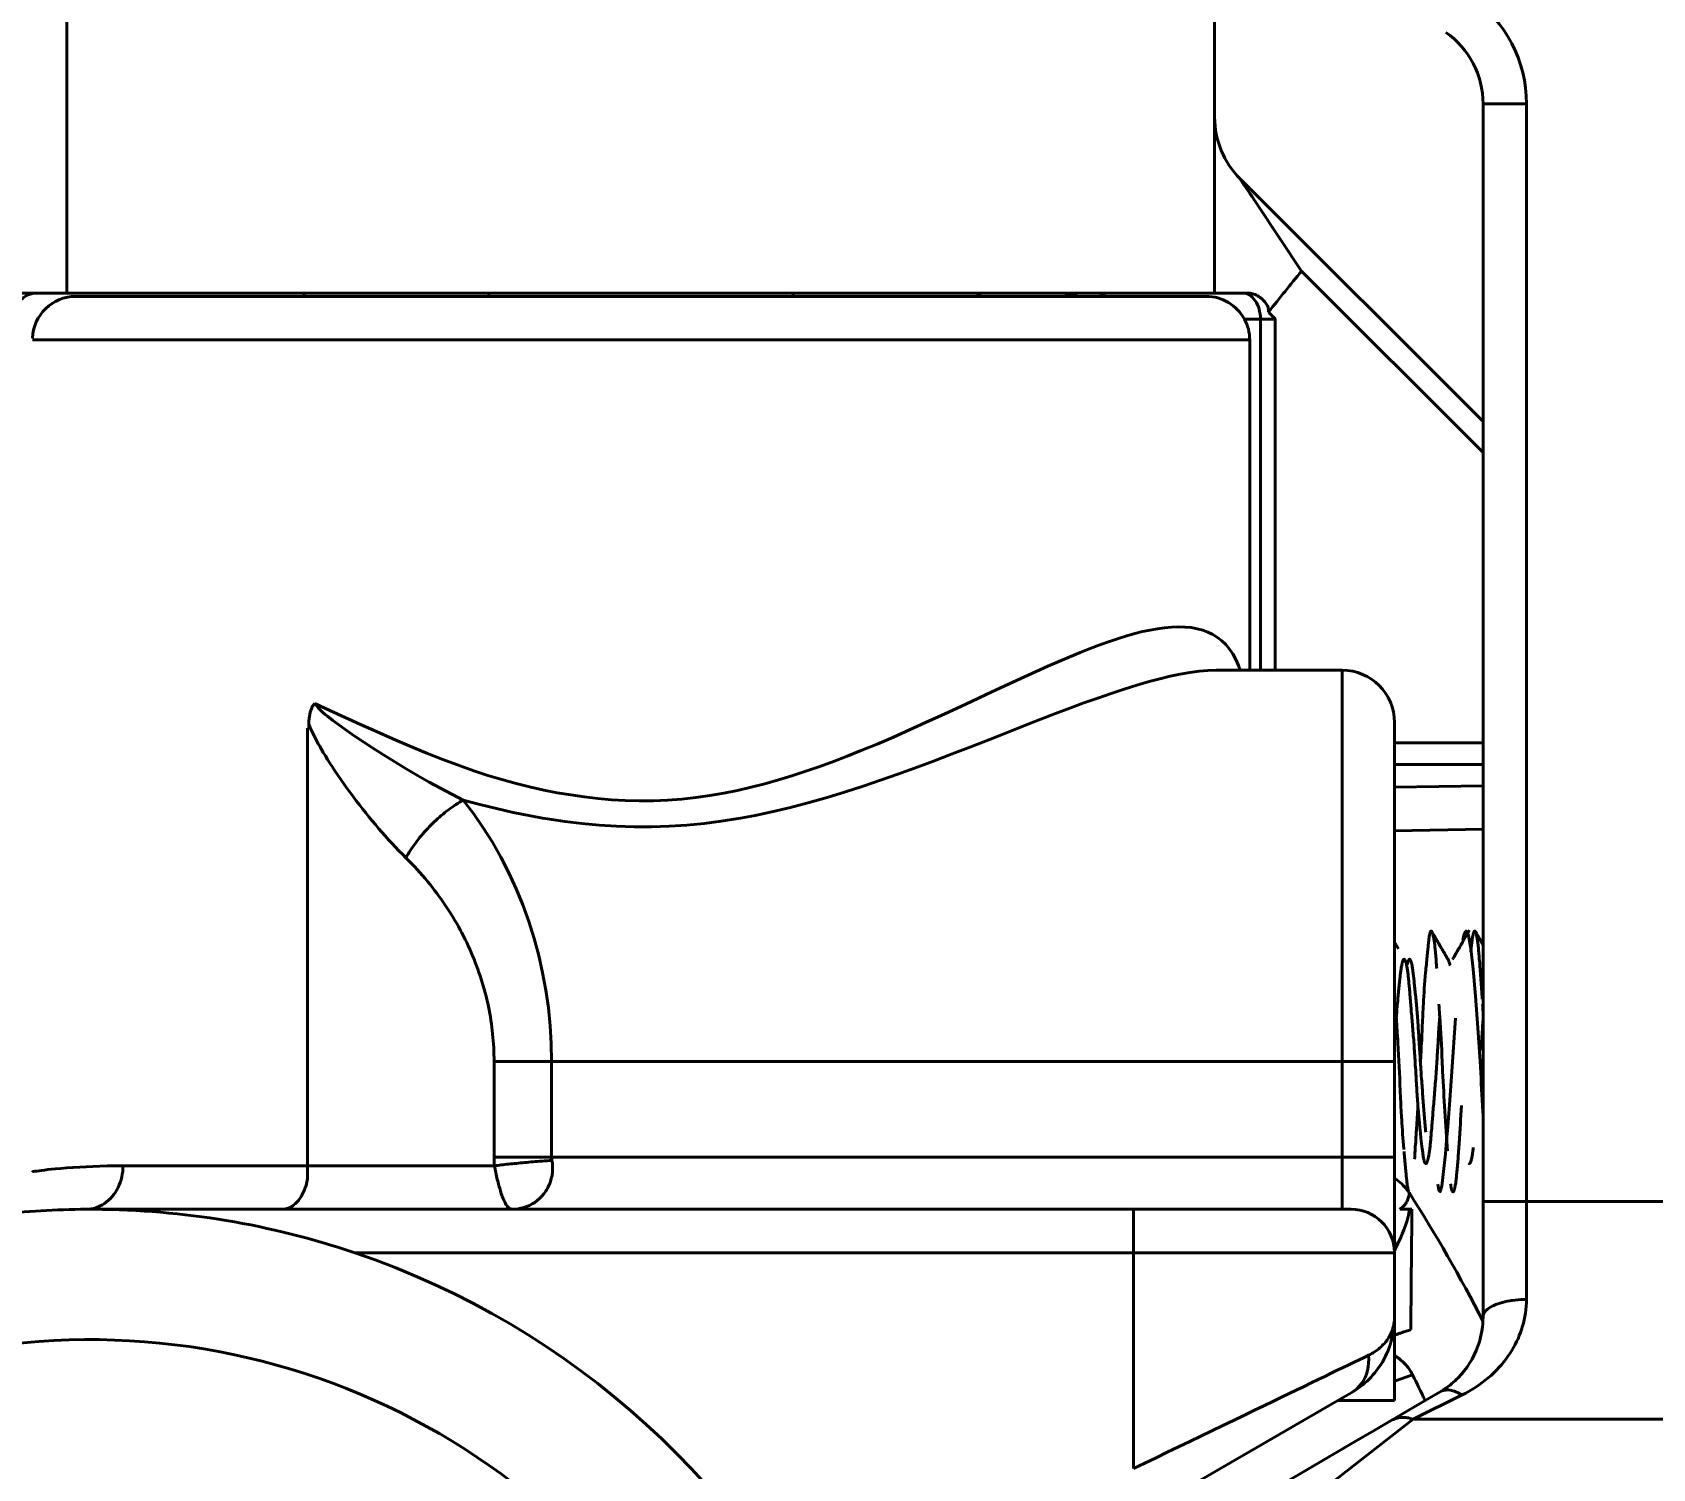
# Model space of a CAD drawing. Header units: millimetres. Extents: x 15 to 415, y 5 to 292.
# Drawn here: x 88.15 to 106.78, y 252.3 to 268.82 of the extents above; entities that cross this region are included whole.
import ezdxf

# ---------------------------------------------------------------- set-up
doc = ezdxf.new("R2010")
doc.units = ezdxf.units.MM
doc.layers.add('Annotations', color=7, linetype='Continuous')
doc.layers.add('Geometries', color=7, linetype='Continuous')
doc.styles.add('Shapr2', font='txt', dxfattribs={"height": 3.3495})
doc.dimstyles.new('ISO-25', dxfattribs={"dimtxt": 2.5, "dimasz": 2.5, "dimexe": 1.25, "dimexo": 0.625, "dimtad": 1, "dimtxsty": 'Standard', "dimcen": 2.5, "dimadec": 0, "dimazin": 0, "dimtfac": 1, "dimtmove": 0, "dimatfit": 3, "dimfxl": 1, "dimarcsym": 0})

# ---------------------------------------------------------------- blocks, each defined once
blk = doc.blocks.new('*D2')
at = {"layer": 'Annotations', "color": 0, "linetype": 'Continuous', "lineweight": 15}
for p, q in [((73.966, 280.019), (155.9, 280.019)), ((154.65, 180.523), (154.65, 277.519)), ((77.224, 178.023), (155.9, 178.023))]:
    blk.add_line(p, q, dxfattribs=at)
at = {"layer": 'Annotations', "color": 0}
for points in [[(155.066, 277.519), (154.233, 277.519), (154.65, 280.019)], [(154.233, 180.523), (155.066, 180.523), (154.65, 178.023)]]:
    blk.add_solid(points, dxfattribs=at)
at = {"layer": 'Defpoints', "color": 0}
for p in [(73.341, 280.019), (154.65, 280.019), (76.599, 178.023)]:
    blk.add_point(p, dxfattribs=at)
at = {"layer": 'Annotations', "color": 0, "lineweight": 15, "insert": (152.275, 225.582), "char_height": 3.3495, "attachment_point": 5, "rotation": 90, "style": 'Shapr2'}
blk.add_mtext('\\A1;102', dxfattribs=at)

msp = doc.modelspace()

# ---------------------------------------------------------------- linework, layer by layer
at = {"layer": 'Geometries', "linetype": 'Continuous', "lineweight": 40}
for p, q in [((88.544, 279.019), (88.544, 265.819)), ((101.744, 279.019), (101.744, 267.832)), ((104.831, 267.997), (104.831, 264.341)), ((104.831, 267.997), (105.331, 267.997)), ((105.331, 257.542), (105.331, 267.997)), ((101.744, 267.832), (101.744, 265.819)), ((104.831, 264.341), (102.037, 267.134)), ((102.744, 266.073), (102.244, 266.823)), ((102.744, 266.073), (104.831, 263.987)), ((87.705, 265.819), (88.194, 265.819)), ((91.272, 265.817), (88.166, 265.817)), ((88.166, 265.817), (91.272, 265.817)), ((88.194, 265.819), (88.544, 265.819)), ((91.272, 265.819), (88.544, 265.819)), ((91.272, 265.781), (88.647, 265.781)), ((93.397, 265.819), (91.272, 265.819)), ((91.272, 265.819), (91.272, 265.817)), ((91.272, 265.817), (91.272, 265.781)), ((93.397, 265.781), (91.272, 265.781)), ((93.397, 265.819), (93.397, 265.817)), ((96.897, 265.819), (93.397, 265.819)), ((93.397, 265.781), (93.397, 265.817)), ((96.897, 265.781), (93.397, 265.781)), ((96.897, 265.781), (96.897, 265.819)), ((99.022, 265.819), (96.897, 265.819)), ((99.022, 265.781), (96.897, 265.781)), ((99.022, 265.781), (99.022, 265.819)), ((99.044, 265.819), (99.022, 265.819)), ((99.044, 265.781), (99.022, 265.781)), ((100.037, 265.819), (99.044, 265.819)), ((99.044, 265.819), (99.044, 265.781)), ((100.037, 265.781), (99.044, 265.781)), ((100.037, 265.819), (100.037, 265.781)), ((100.044, 265.819), (100.037, 265.819)), ((100.084, 265.781), (100.037, 265.781)), ((100.044, 265.819), (100.049, 265.819)), ((100.044, 265.819), (100.046, 265.818)), ((100.045, 265.819), (100.044, 265.819)), ((100.046, 265.819), (100.045, 265.819)), ((100.047, 265.819), (100.046, 265.819)), ((100.046, 265.818), (100.048, 265.817)), ((100.122, 265.819), (100.047, 265.819)), ((100.048, 265.817), (100.084, 265.781)), ((100.048, 265.817), (100.052, 265.814)), ((100.086, 265.781), (100.084, 265.781)), ((100.091, 265.781), (100.086, 265.781)), ((100.166, 265.781), (100.091, 265.781)), ((100.407, 265.819), (100.122, 265.819)), ((100.485, 265.781), (100.166, 265.781)), ((101.744, 265.819), (100.407, 265.819)), ((101.647, 265.781), (100.485, 265.781)), ((101.744, 265.819), (101.745, 265.819)), ((101.745, 265.819), (101.744, 265.819)), ((101.745, 265.819), (102.067, 265.819)), ((102.067, 265.819), (102.122, 265.819)), ((102.086, 265.519), (102.271, 265.519)), ((102.271, 265.519), (102.271, 261.481)), ((102.271, 265.519), (102.441, 265.519)), ((102.441, 261.481), (102.441, 265.519)), ((88.147, 265.281), (102.147, 265.281)), ((102.147, 265.281), (102.147, 261.481)), ((104.831, 264.341), (104.831, 263.987)), ((104.831, 263.987), (104.831, 260.646)), ((102.037, 261.481), (101.773, 261.481)), ((102.147, 261.481), (102.037, 261.481)), ((102.271, 261.481), (102.147, 261.481)), ((102.441, 261.481), (102.271, 261.481)), ((103.212, 261.481), (102.441, 261.481)), ((103.212, 261.481), (103.212, 256.981)), ((103.812, 260.646), (103.812, 260.881)), ((91.326, 260.807), (91.312, 260.813)), ((91.312, 255.781), (91.312, 260.813)), ((91.326, 260.807), (91.326, 260.856)), ((103.812, 260.396), (103.812, 260.646)), ((104.831, 260.646), (103.812, 260.646)), ((104.831, 260.646), (104.831, 260.396)), ((103.812, 260.396), (104.831, 260.396)), ((103.812, 260.135), (103.812, 260.396)), ((104.831, 260.396), (104.831, 260.152)), ((104.831, 260.152), (103.812, 260.135)), ((103.812, 259.635), (103.812, 260.135)), ((104.831, 260.152), (104.831, 259.652)), ((103.812, 259.635), (104.831, 259.652)), ((103.812, 257.56), (103.812, 259.635)), ((104.831, 259.652), (104.831, 258.323)), ((104.675, 258.491), (104.649, 258.446)), ((104.747, 258.468), (104.745, 258.471)), ((103.813, 258.353), (103.857, 258.277)), ((104.649, 258.446), (104.599, 258.36)), ((104.773, 258.322), (104.774, 258.317)), ((104.774, 258.317), (104.775, 258.306)), ((104.831, 258.323), (104.831, 256.951)), ((103.959, 258.095), (103.96, 258.1)), ((103.976, 258.148), (103.977, 258.149)), ((104.187, 258.185), (104.189, 258.204)), ((104.189, 258.204), (104.191, 258.223)), ((104.191, 258.223), (104.192, 258.242)), ((104.797, 258.048), (104.799, 258.023)), ((104.046, 257.823), (104.047, 257.813)), ((103.812, 256.981), (103.812, 257.56)), ((103.824, 257.629), (103.825, 257.614)), ((103.829, 257.553), (103.825, 257.614)), ((105.331, 255.883), (105.331, 257.542)), ((93.456, 256.981), (93.456, 255.881)), ((93.456, 256.981), (93.764, 256.981)), ((93.764, 256.981), (94.118, 256.981)), ((103.212, 256.981), (94.118, 256.981)), ((94.118, 255.881), (94.118, 256.981)), ((103.212, 256.981), (103.212, 255.881)), ((103.212, 256.981), (103.636, 256.981)), ((103.636, 256.981), (103.812, 256.981)), ((103.812, 255.881), (103.812, 256.981)), ((104.831, 256.951), (104.831, 256.542)), ((104.573, 256.311), (104.583, 256.474)), ((104.831, 256.542), (104.831, 255.883)), ((104.573, 256.311), (104.572, 256.282)), ((104.062, 256.16), (104.063, 256.175)), ((93.456, 255.881), (93.764, 255.881)), ((93.764, 255.881), (94.118, 255.881)), ((103.212, 255.881), (94.118, 255.881)), ((103.212, 255.281), (103.212, 255.881)), ((103.212, 255.881), (103.812, 255.881)), ((103.812, 255.641), (103.812, 255.881)), ((103.92, 255.968), (103.919, 255.975)), ((103.924, 255.92), (103.922, 255.944)), ((104.543, 255.859), (104.544, 255.87)), ((104.831, 255.883), (104.831, 255.583)), ((105.331, 255.369), (105.331, 255.883)), ((91.312, 255.781), (89.189, 255.781)), ((93.46, 255.781), (91.312, 255.781)), ((91.312, 255.63), (91.312, 255.781)), ((103.812, 254.92), (103.812, 255.641)), ((103.978, 255.484), (103.98, 255.482)), ((104.831, 255.583), (104.831, 255.369)), ((104.831, 255.369), (105.331, 255.369)), ((104.831, 255.369), (104.831, 254.043)), ((108.831, 255.369), (105.331, 255.369)), ((105.331, 254.244), (105.331, 255.369)), ((91.022, 255.281), (88.859, 255.281)), ((93.664, 255.281), (91.022, 255.281)), ((93.662, 255.281), (93.664, 255.281)), ((93.664, 255.281), (93.665, 255.281)), ((100.812, 255.281), (93.664, 255.281)), ((93.667, 255.281), (93.665, 255.281)), ((93.665, 255.281), (93.665, 255.281)), ((93.672, 255.281), (93.667, 255.281)), ((93.667, 255.281), (93.667, 255.281)), ((100.812, 254.781), (100.812, 255.281)), ((103.212, 255.281), (100.812, 255.281)), ((103.312, 255.281), (103.212, 255.281)), ((103.872, 255.281), (103.873, 255.282)), ((103.986, 255.281), (103.872, 255.281)), ((103.986, 255.281), (104.012, 255.281)), ((103.812, 254.781), (103.812, 254.92)), ((91.854, 254.781), (100.812, 254.781)), ((100.812, 254.781), (100.812, 252.298)), ((100.812, 254.781), (103.812, 254.781)), ((103.812, 254.781), (103.812, 254.649)), ((103.812, 254.649), (103.812, 254.605)), ((103.812, 254.034), (103.812, 254.605)), ((105.33, 254.207), (105.331, 254.244)), ((103.812, 254.034), (103.812, 254.033)), ((103.812, 254.034), (103.812, 254.034)), ((103.812, 254.034), (103.812, 253.833)), ((103.772, 253.754), (103.786, 253.808)), ((103.79, 253.826), (103.787, 253.811)), ((103.812, 253.833), (103.79, 253.826)), ((103.79, 253.826), (103.79, 253.826)), ((103.812, 253.833), (103.812, 253.833)), ((103.812, 253.833), (103.812, 253.599)), ((103.773, 253.756), (103.772, 253.753)), ((103.772, 253.753), (103.772, 253.753)), ((103.812, 253.599), (103.812, 253.305)), ((103.812, 253.305), (104.021, 253.376)), ((103.812, 253.305), (103.812, 253.081)), ((104.522, 253.32), (104.515, 253.314)), ((104.578, 253.379), (104.548, 253.346)), ((104.579, 253.379), (104.578, 253.378)), ((101.063, 251.865), (103.162, 253.081)), ((103.162, 253.081), (103.301, 253.162)), ((103.162, 253.081), (103.162, 253.081)), ((103.162, 253.081), (103.812, 253.081)), ((103.301, 253.162), (103.313, 253.169)), ((104.165, 253.08), (103.773, 252.85)), ((104.026, 252.866), (104.589, 253.146)), ((104.336, 253.18), (104.165, 253.08)), ((101.737, 251.078), (104.026, 252.866)), ((108.831, 252.866), (104.026, 252.866)), ((103.58, 252.737), (103.354, 252.605)), ((103.773, 252.85), (103.58, 252.737)), ((103.354, 252.605), (102.275, 251.973))]:
    msp.add_line(p, q, dxfattribs=at)
at = {"layer": 'Geometries', "linetype": 'Continuous', "lineweight": 40, "flags": 128}
for points in [[(102.244, 266.823), (102.232, 266.841), (102.22, 266.859), (102.209, 266.877), (102.198, 266.893), (102.187, 266.91), (102.176, 266.925), (102.166, 266.94), (102.157, 266.955), (102.147, 266.969), (102.138, 266.983), (102.129, 266.996), (102.121, 267.008), (102.113, 267.02), (102.105, 267.032), (102.098, 267.043), (102.091, 267.053), (102.085, 267.062), (102.08, 267.07), (102.075, 267.078), (102.07, 267.085), (102.065, 267.092), (102.061, 267.098), (102.058, 267.104), (102.054, 267.109), (102.051, 267.114), (102.048, 267.118), (102.045, 267.122), (102.043, 267.126), (102.041, 267.129), (102.039, 267.131), (102.038, 267.133), (102.038, 267.134), (102.037, 267.134)], [(100.049, 265.819), (100.056, 265.819), (100.067, 265.818), (100.079, 265.816), (100.09, 265.814), (100.101, 265.811), (100.112, 265.808), (100.123, 265.803), (100.134, 265.799), (100.145, 265.794), (100.155, 265.788), (100.165, 265.781), (100.166, 265.781)], [(100.052, 265.814), (100.062, 265.804), (100.079, 265.788), (100.086, 265.781)], [(100.052, 265.814), (100.054, 265.813), (100.059, 265.809)], [(100.052, 265.814), (100.052, 265.814), (100.053, 265.813), (100.054, 265.813), (100.054, 265.812), (100.055, 265.812), (100.056, 265.811), (100.057, 265.81), (100.058, 265.809), (100.059, 265.809), (100.059, 265.808), (100.06, 265.808), (100.06, 265.808), (100.06, 265.808)], [(100.059, 265.809), (100.064, 265.806), (100.073, 265.798), (100.081, 265.79), (100.09, 265.781), (100.09, 265.781)], [(100.407, 265.819), (100.418, 265.818), (100.428, 265.816), (100.438, 265.813), (100.449, 265.809), (100.458, 265.803), (100.468, 265.796), (100.478, 265.788), (100.485, 265.781)], [(102.122, 265.819), (102.137, 265.818), (102.152, 265.817), (102.167, 265.814), (102.182, 265.811), (102.196, 265.806), (102.21, 265.801), (102.224, 265.794), (102.238, 265.787), (102.251, 265.779), (102.264, 265.771), (102.277, 265.762), (102.289, 265.752), (102.3, 265.742), (102.311, 265.731), (102.321, 265.72), (102.33, 265.708), (102.338, 265.696), (102.346, 265.683), (102.35, 265.673), (102.354, 265.663), (102.358, 265.653), (102.361, 265.643), (102.363, 265.633), (102.364, 265.623), (102.364, 265.612), (102.364, 265.602)], [(102.364, 265.602), (102.383, 265.582), (102.402, 265.562), (102.42, 265.542), (102.439, 265.522), (102.441, 265.519)], [(102.038, 261.482), (102.017, 261.536), (101.987, 261.605), (101.952, 261.668), (101.914, 261.725), (101.873, 261.776), (101.827, 261.821), (101.778, 261.859), (101.724, 261.893), (101.667, 261.92), (101.607, 261.942), (101.542, 261.959), (101.474, 261.971), (101.402, 261.977), (101.327, 261.979), (101.248, 261.976), (101.169, 261.969), (101.088, 261.958), (101.003, 261.943), (100.916, 261.925), (100.827, 261.902), (100.734, 261.877), (100.64, 261.847), (100.533, 261.812), (100.424, 261.773), (100.312, 261.731), (100.197, 261.685), (100.08, 261.637), (99.953, 261.583), (99.824, 261.527), (99.692, 261.468), (99.557, 261.406), (99.421, 261.343), (99.282, 261.279), (99.115, 261.201), (98.946, 261.122), (98.774, 261.041), (98.6, 260.96), (98.419, 260.878), (98.236, 260.795), (98.05, 260.713), (97.861, 260.632), (97.669, 260.553), (97.516, 260.492), (97.36, 260.432), (97.203, 260.374), (97.043, 260.319), (96.882, 260.266), (96.728, 260.219), (96.572, 260.176), (96.415, 260.135), (96.257, 260.099), (96.098, 260.067), (95.938, 260.039), (95.777, 260.016), (95.615, 259.998), (95.453, 259.986), (95.29, 259.98), (95.127, 259.979), (94.963, 259.983), (94.807, 259.992), (94.65, 260.006), (94.494, 260.024), (94.338, 260.046), (94.184, 260.072), (94.03, 260.102), (93.878, 260.136), (93.712, 260.177), (93.547, 260.223), (93.385, 260.272), (93.225, 260.324), (93.067, 260.38), (92.869, 260.455), (92.673, 260.532), (92.481, 260.611), (92.291, 260.693), (92.103, 260.775), (91.922, 260.856), (91.744, 260.937), (91.568, 261.019), (91.395, 261.099)], [(96.29, 259.781), (96.458, 259.812), (96.65, 259.853), (96.866, 259.904), (97.079, 259.96), (97.289, 260.019), (97.497, 260.082), (97.701, 260.148), (97.901, 260.215), (98.099, 260.285), (98.293, 260.355), (98.511, 260.437), (98.726, 260.519), (98.938, 260.6), (99.145, 260.682), (99.349, 260.762), (99.55, 260.841), (99.746, 260.918), (99.914, 260.982), (100.08, 261.045), (100.241, 261.105), (100.4, 261.161), (100.554, 261.215), (100.704, 261.264), (100.85, 261.309), (100.992, 261.35), (101.115, 261.383), (101.234, 261.411), (101.349, 261.435), (101.46, 261.454), (101.566, 261.469), (101.666, 261.478), (101.762, 261.481), (101.773, 261.481)], [(91.395, 261.099), (91.39, 261.094), (91.384, 261.087), (91.379, 261.081), (91.375, 261.074), (91.37, 261.067), (91.366, 261.059), (91.362, 261.052), (91.359, 261.044), (91.355, 261.036), (91.352, 261.028), (91.349, 261.019), (91.346, 261.009), (91.343, 261), (91.34, 260.99), (91.338, 260.979), (91.336, 260.968), (91.334, 260.957), (91.332, 260.945), (91.33, 260.932), (91.329, 260.918), (91.328, 260.903), (91.327, 260.887), (91.326, 260.872), (91.326, 260.856)], [(93.103, 259.988), (92.972, 260.054), (92.841, 260.123), (92.709, 260.195), (92.577, 260.27), (92.446, 260.347), (92.314, 260.426), (92.184, 260.507), (92.071, 260.58), (91.959, 260.653), (91.849, 260.727), (91.741, 260.802), (91.672, 260.852), (91.604, 260.903), (91.539, 260.954), (91.515, 260.973), (91.492, 260.992), (91.471, 261.011), (91.451, 261.03), (91.433, 261.048), (91.418, 261.066), (91.405, 261.083), (91.395, 261.099)], [(91.326, 260.856), (91.336, 260.833), (91.347, 260.809), (91.358, 260.786), (91.369, 260.763), (91.38, 260.741), (91.391, 260.718), (91.402, 260.696), (91.418, 260.666), (91.435, 260.636), (91.451, 260.606), (91.468, 260.577), (91.492, 260.536), (91.517, 260.495), (91.542, 260.454), (91.568, 260.414), (91.594, 260.374), (91.627, 260.323), (91.661, 260.273), (91.696, 260.223), (91.73, 260.174), (91.765, 260.125), (91.801, 260.076), (91.836, 260.028), (91.872, 259.98), (91.908, 259.933), (91.945, 259.886), (91.981, 259.84), (92.018, 259.794), (92.055, 259.749), (92.092, 259.705), (92.129, 259.662), (92.167, 259.618), (92.205, 259.575), (92.244, 259.531), (92.283, 259.489), (92.323, 259.447), (92.362, 259.405), (92.403, 259.364), (92.443, 259.323)], [(92.443, 259.323), (92.455, 259.345), (92.468, 259.367), (92.482, 259.389), (92.496, 259.411), (92.51, 259.433), (92.525, 259.454), (92.54, 259.475), (92.555, 259.496), (92.571, 259.517), (92.587, 259.538), (92.604, 259.559), (92.621, 259.58), (92.639, 259.601), (92.657, 259.621), (92.675, 259.641), (92.693, 259.661), (92.712, 259.68), (92.73, 259.699), (92.75, 259.718), (92.769, 259.737), (92.789, 259.756), (92.809, 259.774), (92.829, 259.792), (92.85, 259.81), (92.87, 259.827), (92.89, 259.843), (92.911, 259.86), (92.932, 259.876), (92.953, 259.892), (92.975, 259.907), (92.996, 259.922), (93.018, 259.936), (93.039, 259.95), (93.06, 259.963), (93.082, 259.976), (93.103, 259.988)], [(93.103, 259.988), (93.292, 259.937), (93.484, 259.889), (93.678, 259.845), (93.874, 259.806), (94.015, 259.78)], [(94.118, 256.981), (94.114, 257.187), (94.101, 257.392), (94.081, 257.597), (94.052, 257.8), (94.015, 258.001), (93.97, 258.201), (93.917, 258.397), (93.856, 258.591), (93.787, 258.782), (93.71, 258.968), (93.627, 259.151), (93.536, 259.329), (93.437, 259.502), (93.333, 259.67), (93.221, 259.832), (93.103, 259.988)], [(94.015, 259.78), (94.072, 259.771), (94.269, 259.742), (94.466, 259.718), (94.665, 259.7), (94.864, 259.688), (95.066, 259.681), (95.269, 259.681), (95.472, 259.687), (95.674, 259.7), (95.874, 259.72), (96.07, 259.746), (96.265, 259.776), (96.29, 259.781)], [(92.443, 259.323), (92.476, 259.29), (92.508, 259.257), (92.54, 259.223), (92.572, 259.189), (92.603, 259.154), (92.634, 259.119), (92.665, 259.084), (92.695, 259.048), (92.721, 259.015), (92.747, 258.982), (92.773, 258.949), (92.798, 258.916), (92.823, 258.882), (92.848, 258.848), (92.872, 258.814), (92.895, 258.779), (92.918, 258.744), (92.941, 258.709), (92.964, 258.674), (92.985, 258.638), (93.006, 258.603), (93.027, 258.568), (93.047, 258.532), (93.067, 258.496), (93.087, 258.459), (93.106, 258.422), (93.124, 258.385), (93.143, 258.348), (93.16, 258.31), (93.177, 258.272), (93.194, 258.234), (93.21, 258.196), (93.226, 258.158), (93.241, 258.12), (93.256, 258.081), (93.27, 258.042), (93.283, 258.004), (93.296, 257.966), (93.309, 257.928), (93.321, 257.889), (93.332, 257.85), (93.344, 257.811), (93.354, 257.771), (93.364, 257.732), (93.374, 257.692), (93.383, 257.652), (93.391, 257.613), (93.399, 257.573), (93.407, 257.533), (93.414, 257.494), (93.42, 257.454), (93.426, 257.414), (93.431, 257.375), (93.436, 257.336), (93.44, 257.297), (93.444, 257.258), (93.447, 257.218), (93.45, 257.179), (93.452, 257.139), (93.454, 257.099), (93.455, 257.06), (93.456, 257.02), (93.456, 256.981)], [(104.192, 258.242), (104.194, 258.259), (104.196, 258.276), (104.198, 258.293), (104.199, 258.309), (104.201, 258.324), (104.203, 258.338), (104.204, 258.353), (104.206, 258.367), (104.207, 258.38), (104.209, 258.392), (104.211, 258.403), (104.212, 258.414), (104.213, 258.423), (104.215, 258.432), (104.216, 258.44), (104.218, 258.447), (104.219, 258.454), (104.221, 258.46), (104.222, 258.465), (104.224, 258.469), (104.225, 258.473), (104.227, 258.476), (104.229, 258.479), (104.231, 258.48), (104.232, 258.481), (104.234, 258.481), (104.236, 258.48), (104.238, 258.478), (104.24, 258.476), (104.242, 258.473), (104.244, 258.469), (104.246, 258.465), (104.248, 258.46), (104.25, 258.454), (104.252, 258.447), (104.254, 258.44), (104.256, 258.431), (104.259, 258.422), (104.261, 258.412), (104.263, 258.401), (104.265, 258.389), (104.267, 258.377), (104.269, 258.365), (104.271, 258.352), (104.273, 258.338), (104.275, 258.323), (104.277, 258.308), (104.278, 258.292), (104.28, 258.276), (104.282, 258.259), (104.283, 258.241), (104.285, 258.222), (104.287, 258.202)], [(104.329, 258.324), (104.325, 258.33), (104.321, 258.337), (104.318, 258.343), (104.314, 258.349), (104.311, 258.355), (104.307, 258.361), (104.304, 258.367), (104.302, 258.37), (104.3, 258.373), (104.298, 258.376), (104.297, 258.379), (104.295, 258.381), (104.295, 258.383), (104.294, 258.383), (104.294, 258.384), (104.294, 258.384), (104.293, 258.385), (104.292, 258.386), (104.292, 258.388), (104.29, 258.39), (104.289, 258.392), (104.287, 258.396), (104.285, 258.4), (104.282, 258.405), (104.279, 258.41), (104.275, 258.416), (104.271, 258.423), (104.267, 258.43), (104.262, 258.439), (104.257, 258.447), (104.251, 258.457), (104.246, 258.467)], [(104.599, 258.372), (104.611, 258.429), (104.629, 258.475)], [(104.629, 258.475), (104.638, 258.481), (104.665, 258.43), (104.691, 258.28), (104.718, 258.042), (104.745, 257.731), (104.772, 257.369), (104.798, 256.981)], [(104.717, 258.444), (104.718, 258.448), (104.72, 258.455), (104.722, 258.461), (104.724, 258.466), (104.726, 258.471), (104.728, 258.474), (104.73, 258.477), (104.731, 258.479), (104.733, 258.48), (104.735, 258.481), (104.737, 258.481), (104.739, 258.48), (104.74, 258.478), (104.742, 258.476), (104.744, 258.473), (104.746, 258.469), (104.748, 258.464), (104.749, 258.458), (104.751, 258.452), (104.753, 258.445), (104.755, 258.437), (104.757, 258.429), (104.759, 258.42), (104.761, 258.41), (104.763, 258.4), (104.764, 258.389), (104.766, 258.377), (104.768, 258.364), (104.77, 258.351), (104.772, 258.337), (104.773, 258.322)], [(104.831, 258.323), (104.828, 258.328), (104.824, 258.335), (104.82, 258.342), (104.816, 258.35), (104.811, 258.357), (104.809, 258.361), (104.807, 258.365), (104.805, 258.368), (104.803, 258.371), (104.802, 258.373), (104.8, 258.375), (104.799, 258.377), (104.799, 258.379), (104.798, 258.38), (104.797, 258.381), (104.797, 258.382), (104.796, 258.383), (104.795, 258.386), (104.793, 258.388), (104.791, 258.392), (104.789, 258.395), (104.786, 258.4), (104.783, 258.406), (104.779, 258.412), (104.775, 258.419), (104.771, 258.426), (104.766, 258.434), (104.761, 258.443), (104.756, 258.451), (104.751, 258.461), (104.747, 258.468)], [(104.432, 258.146), (104.429, 258.152), (104.425, 258.159), (104.421, 258.165), (104.418, 258.17), (104.415, 258.175), (104.413, 258.18), (104.411, 258.183), (104.409, 258.186), (104.408, 258.188), (104.407, 258.19), (104.406, 258.192), (104.405, 258.193), (104.405, 258.194), (104.404, 258.195), (104.403, 258.196), (104.402, 258.198), (104.401, 258.2), (104.399, 258.203), (104.397, 258.206), (104.395, 258.21), (104.393, 258.214), (104.39, 258.218), (104.388, 258.222), (104.386, 258.225), (104.382, 258.233), (104.378, 258.24), (104.374, 258.246), (104.371, 258.252), (104.368, 258.257), (104.364, 258.263), (104.361, 258.269), (104.358, 258.274), (104.355, 258.279), (104.354, 258.281), (104.353, 258.282), (104.353, 258.283), (104.352, 258.283), (104.352, 258.284), (104.351, 258.286), (104.35, 258.288), (104.348, 258.29), (104.347, 258.293), (104.345, 258.296), (104.342, 258.3), (104.34, 258.305), (104.338, 258.309), (104.335, 258.313), (104.333, 258.317), (104.329, 258.324)], [(104.599, 258.36), (104.598, 258.358), (104.595, 258.354), (104.593, 258.349), (104.59, 258.344), (104.587, 258.338), (104.584, 258.333), (104.581, 258.328), (104.578, 258.324), (104.572, 258.313), (104.566, 258.303), (104.56, 258.293), (104.555, 258.284), (104.55, 258.276), (104.546, 258.268), (104.542, 258.261), (104.538, 258.254), (104.536, 258.252), (104.535, 258.25), (104.534, 258.248), (104.533, 258.247), (104.533, 258.246), (104.533, 258.246), (104.532, 258.245), (104.531, 258.243), (104.53, 258.241), (104.529, 258.239), (104.527, 258.236), (104.525, 258.232), (104.522, 258.227), (104.519, 258.222), (104.515, 258.216), (104.511, 258.209), (104.507, 258.201), (104.502, 258.193), (104.497, 258.184), (104.492, 258.175), (104.486, 258.166), (104.48, 258.155)], [(104.691, 258.242), (104.692, 258.261), (104.694, 258.279), (104.696, 258.296), (104.698, 258.312)], [(104.698, 258.312), (104.699, 258.328), (104.701, 258.342)], [(104.701, 258.342), (104.702, 258.356), (104.704, 258.369), (104.706, 258.381), (104.707, 258.393), (104.709, 258.404), (104.711, 258.414), (104.713, 258.423), (104.715, 258.432), (104.716, 258.44), (104.717, 258.444)], [(104.775, 258.306), (104.777, 258.289), (104.778, 258.272), (104.78, 258.253), (104.782, 258.236), (104.783, 258.217), (104.785, 258.198), (104.787, 258.178), (104.788, 258.158)], [(103.833, 257.487), (103.834, 257.492), (103.836, 257.516), (103.838, 257.541), (103.839, 257.564), (103.841, 257.587), (103.843, 257.609), (103.845, 257.631), (103.847, 257.653), (103.849, 257.674), (103.851, 257.695), (103.852, 257.715), (103.854, 257.735), (103.856, 257.755), (103.858, 257.774), (103.86, 257.794), (103.862, 257.814), (103.864, 257.833), (103.865, 257.852), (103.867, 257.87), (103.869, 257.887), (103.871, 257.903), (103.872, 257.919), (103.874, 257.934), (103.876, 257.949), (103.877, 257.964), (103.879, 257.978), (103.881, 257.992), (103.883, 258.005), (103.884, 258.017), (103.886, 258.03), (103.888, 258.042), (103.89, 258.053), (103.891, 258.064), (103.893, 258.075), (103.895, 258.084), (103.896, 258.093), (103.898, 258.101), (103.899, 258.108), (103.901, 258.116), (103.903, 258.122), (103.904, 258.128), (103.906, 258.133), (103.908, 258.138), (103.909, 258.142), (103.911, 258.146), (103.913, 258.15), (103.915, 258.152), (103.917, 258.154), (103.918, 258.155), (103.92, 258.156), (103.922, 258.156), (103.924, 258.156), (103.926, 258.155), (103.928, 258.153), (103.93, 258.151), (103.932, 258.148), (103.934, 258.145), (103.936, 258.141), (103.938, 258.136), (103.94, 258.131), (103.943, 258.125), (103.945, 258.118), (103.947, 258.111), (103.949, 258.103), (103.951, 258.095), (103.952, 258.087), (103.954, 258.078), (103.956, 258.068), (103.958, 258.058), (103.96, 258.047), (103.961, 258.036), (103.963, 258.024), (103.965, 258.012), (103.966, 257.999), (103.968, 257.985), (103.97, 257.971), (103.971, 257.956), (103.973, 257.94), (103.975, 257.924), (103.976, 257.908), (103.978, 257.892), (103.979, 257.875), (103.981, 257.858), (103.982, 257.841), (103.984, 257.823), (103.985, 257.804), (103.987, 257.786), (103.988, 257.767), (103.99, 257.747), (103.992, 257.726), (103.993, 257.705), (103.995, 257.683), (103.997, 257.661), (103.999, 257.638), (104.001, 257.617), (104.003, 257.595), (104.004, 257.572), (104.006, 257.55), (104.008, 257.527), (104.01, 257.504), (104.012, 257.48), (104.014, 257.457), (104.016, 257.433), (104.018, 257.409), (104.021, 257.383), (104.023, 257.357), (104.025, 257.331), (104.027, 257.305), (104.029, 257.279), (104.031, 257.253), (104.033, 257.228), (104.035, 257.203), (104.037, 257.177), (104.038, 257.151), (104.04, 257.125), (104.042, 257.099), (104.044, 257.073), (104.045, 257.047), (104.047, 257.021), (104.049, 256.994), (104.051, 256.967), (104.052, 256.939), (104.054, 256.912), (104.056, 256.884), (104.057, 256.859), (104.059, 256.833), (104.06, 256.807), (104.062, 256.781), (104.063, 256.756), (104.065, 256.73), (104.066, 256.705), (104.068, 256.679), (104.069, 256.654), (104.071, 256.629), (104.073, 256.603), (104.074, 256.578), (104.076, 256.552), (104.078, 256.527), (104.08, 256.502), (104.081, 256.478), (104.082, 256.467)], [(103.96, 258.1), (103.962, 258.108), (103.964, 258.115), (103.966, 258.122), (103.968, 258.128), (103.97, 258.134), (103.971, 258.138), (103.973, 258.143), (103.975, 258.146)], [(103.977, 258.149), (103.979, 258.152), (103.98, 258.154), (103.982, 258.155), (103.984, 258.156), (103.986, 258.156), (103.988, 258.156), (103.99, 258.155), (103.992, 258.153), (103.994, 258.151), (103.996, 258.148), (103.998, 258.144), (104, 258.141), (104.001, 258.136), (104.003, 258.131), (104.005, 258.125), (104.007, 258.119), (104.009, 258.112), (104.01, 258.105)], [(104.01, 258.105), (104.012, 258.097), (104.014, 258.089), (104.016, 258.079), (104.017, 258.069), (104.019, 258.058), (104.021, 258.047), (104.022, 258.035), (104.024, 258.023), (104.025, 258.011), (104.027, 257.998), (104.029, 257.985), (104.03, 257.971), (104.032, 257.957), (104.034, 257.942), (104.035, 257.927), (104.037, 257.911), (104.039, 257.895), (104.04, 257.878), (104.042, 257.86), (104.044, 257.842), (104.046, 257.823)], [(104.17, 258.003), (104.172, 258.027), (104.174, 258.05), (104.177, 258.074), (104.179, 258.098)], [(104.179, 258.098), (104.181, 258.121), (104.183, 258.143), (104.185, 258.165), (104.187, 258.185)], [(104.287, 258.202), (104.289, 258.181), (104.29, 258.16), (104.292, 258.138), (104.293, 258.117), (104.295, 258.095)], [(104.295, 258.095), (104.296, 258.072), (104.298, 258.049)], [(104.432, 258.146), (104.433, 258.145), (104.435, 258.141), (104.437, 258.136), (104.439, 258.131), (104.441, 258.126), (104.443, 258.119), (104.445, 258.113), (104.447, 258.105), (104.449, 258.097), (104.451, 258.089), (104.452, 258.088)], [(104.788, 258.158), (104.79, 258.137), (104.792, 258.116), (104.793, 258.094)], [(104.793, 258.094), (104.795, 258.071), (104.797, 258.048)], [(104.799, 258.023), (104.801, 257.998), (104.803, 257.972), (104.805, 257.945), (104.807, 257.918), (104.808, 257.892), (104.81, 257.866), (104.812, 257.839), (104.814, 257.811), (104.816, 257.783), (104.818, 257.755), (104.819, 257.726), (104.821, 257.697)], [(104.047, 257.813), (104.048, 257.803), (104.05, 257.785), (104.052, 257.765), (104.054, 257.746), (104.056, 257.726), (104.058, 257.706), (104.06, 257.685), (104.062, 257.664), (104.064, 257.643), (104.066, 257.621), (104.068, 257.599), (104.07, 257.576)], [(103.829, 257.553), (103.83, 257.538), (103.832, 257.505), (103.833, 257.487)], [(104.07, 257.576), (104.072, 257.552), (104.074, 257.528)], [(104.074, 257.528), (104.076, 257.503), (104.078, 257.479), (104.079, 257.455), (104.081, 257.431), (104.083, 257.407), (104.085, 257.383), (104.086, 257.358), (104.088, 257.333), (104.09, 257.308), (104.091, 257.283), (104.093, 257.258), (104.094, 257.232), (104.096, 257.206), (104.098, 257.179), (104.099, 257.152), (104.101, 257.124), (104.102, 257.097), (104.104, 257.071), (104.106, 257.045), (104.107, 257.019), (104.109, 256.993), (104.111, 256.967), (104.112, 256.941), (104.114, 256.915), (104.116, 256.889), (104.118, 256.863), (104.119, 256.837), (104.121, 256.81), (104.123, 256.783), (104.125, 256.756), (104.127, 256.73), (104.129, 256.703), (104.131, 256.678), (104.133, 256.653), (104.135, 256.628), (104.136, 256.603), (104.138, 256.578), (104.14, 256.554), (104.142, 256.53), (104.144, 256.506), (104.146, 256.482), (104.147, 256.459), (104.149, 256.435), (104.151, 256.411), (104.153, 256.387), (104.155, 256.363), (104.157, 256.34), (104.159, 256.317), (104.16, 256.295), (104.162, 256.273), (104.164, 256.251), (104.166, 256.229), (104.168, 256.208), (104.17, 256.187), (104.172, 256.167)], [(104.112, 256.953), (104.112, 256.959), (104.113, 256.992), (104.115, 257.025), (104.117, 257.059), (104.118, 257.092), (104.12, 257.125), (104.121, 257.158), (104.123, 257.193), (104.125, 257.227), (104.126, 257.262), (104.128, 257.296), (104.129, 257.33), (104.131, 257.362), (104.132, 257.394), (104.134, 257.426), (104.135, 257.458), (104.137, 257.489), (104.138, 257.52), (104.14, 257.551), (104.141, 257.581), (104.143, 257.612), (104.145, 257.642)], [(104.323, 257.64), (104.325, 257.61), (104.327, 257.58), (104.329, 257.549), (104.331, 257.519), (104.332, 257.497)], [(104.825, 257.638), (104.827, 257.607), (104.829, 257.575), (104.831, 257.543), (104.831, 257.542)], [(103.812, 257.193), (103.814, 257.219), (103.816, 257.244), (103.818, 257.269), (103.819, 257.295), (103.821, 257.32), (103.823, 257.344), (103.825, 257.369), (103.826, 257.394), (103.828, 257.418), (103.83, 257.442), (103.832, 257.467), (103.833, 257.487)], [(103.833, 257.487), (103.834, 257.472), (103.837, 257.439), (103.839, 257.406), (103.841, 257.372), (103.843, 257.341), (103.845, 257.309), (103.847, 257.277), (103.848, 257.261)], [(104.218, 255.975), (104.219, 255.986), (104.221, 256), (104.222, 256.015), (104.224, 256.03), (104.226, 256.045), (104.227, 256.061), (104.229, 256.078), (104.23, 256.094), (104.232, 256.112), (104.233, 256.129), (104.235, 256.149), (104.236, 256.168), (104.238, 256.188), (104.24, 256.209), (104.241, 256.229), (104.243, 256.25), (104.245, 256.27), (104.246, 256.291), (104.248, 256.312), (104.25, 256.334), (104.252, 256.356), (104.253, 256.378), (104.255, 256.4), (104.257, 256.423), (104.259, 256.446), (104.261, 256.471), (104.263, 256.495), (104.265, 256.52), (104.267, 256.546), (104.269, 256.571), (104.272, 256.597), (104.274, 256.623), (104.276, 256.649), (104.278, 256.675), (104.28, 256.702), (104.282, 256.729), (104.284, 256.755), (104.286, 256.782), (104.288, 256.809), (104.29, 256.837), (104.292, 256.865), (104.294, 256.894), (104.296, 256.923), (104.298, 256.952), (104.3, 256.981), (104.302, 257.007), (104.303, 257.033), (104.305, 257.059), (104.306, 257.085), (104.308, 257.111), (104.31, 257.137), (104.311, 257.162), (104.313, 257.188), (104.314, 257.214), (104.316, 257.239), (104.317, 257.266), (104.319, 257.292), (104.32, 257.318), (104.322, 257.345), (104.324, 257.371), (104.325, 257.395), (104.327, 257.419), (104.329, 257.443), (104.33, 257.467), (104.332, 257.491), (104.332, 257.497)], [(104.412, 256.072), (104.424, 256.228), (104.451, 256.59), (104.478, 256.978), (104.505, 257.367), (104.513, 257.48)], [(104.806, 257.111), (104.808, 257.137), (104.81, 257.162), (104.812, 257.188), (104.813, 257.214), (104.815, 257.239), (104.817, 257.266), (104.819, 257.292), (104.821, 257.319), (104.823, 257.345), (104.825, 257.371), (104.826, 257.395), (104.828, 257.419), (104.83, 257.443), (104.831, 257.453)], [(103.848, 257.261), (103.849, 257.245), (103.85, 257.229)], [(103.85, 257.229), (103.85, 257.213), (103.851, 257.197)], [(104.361, 256.982), (104.361, 256.981), (104.362, 256.948), (104.364, 256.915), (104.366, 256.881), (104.366, 256.867)], [(103.878, 256.646), (103.879, 256.618), (103.881, 256.584), (103.882, 256.55), (103.884, 256.517), (103.886, 256.484), (103.887, 256.453), (103.889, 256.422), (103.89, 256.391), (103.892, 256.361), (103.894, 256.331), (103.895, 256.316)], [(104.063, 256.175), (104.064, 256.188), (104.066, 256.218), (104.068, 256.248), (104.07, 256.279), (104.072, 256.31), (104.074, 256.341), (104.076, 256.371), (104.078, 256.402), (104.08, 256.433), (104.082, 256.464), (104.082, 256.467)], [(104.825, 256.471), (104.826, 256.453), (104.828, 256.422), (104.83, 256.391), (104.831, 256.381)], [(104.559, 256.081), (104.561, 256.109), (104.563, 256.138), (104.565, 256.167), (104.566, 256.195), (104.568, 256.223), (104.57, 256.252), (104.572, 256.282)], [(104.043, 255.856), (104.045, 255.879), (104.046, 255.903), (104.048, 255.928), (104.049, 255.952), (104.051, 255.976), (104.052, 256.001), (104.054, 256.027), (104.056, 256.052), (104.057, 256.079), (104.059, 256.106), (104.06, 256.133), (104.062, 256.16)], [(104.371, 255.68), (104.398, 255.918), (104.412, 256.072)], [(104.544, 255.87), (104.544, 255.881), (104.546, 255.904), (104.548, 255.928), (104.55, 255.952), (104.552, 255.976), (104.553, 256.001), (104.555, 256.026), (104.557, 256.053), (104.559, 256.081)], [(93.456, 255.881), (93.456, 255.853), (93.457, 255.825), (93.458, 255.803), (93.46, 255.781)], [(93.46, 255.781), (93.479, 255.783), (93.499, 255.786), (93.519, 255.788), (93.539, 255.791), (93.56, 255.793), (93.581, 255.795), (93.602, 255.798), (93.624, 255.8), (93.645, 255.802), (93.668, 255.805), (93.691, 255.807), (93.714, 255.809), (93.737, 255.811), (93.761, 255.814), (93.785, 255.816), (93.809, 255.818), (93.833, 255.82), (93.858, 255.823), (93.882, 255.825), (93.907, 255.827), (93.932, 255.829), (93.957, 255.831), (93.982, 255.833), (94.01, 255.835), (94.038, 255.837), (94.066, 255.839), (94.094, 255.841), (94.122, 255.843)], [(94.028, 255.457), (94.04, 255.472), (94.051, 255.488), (94.061, 255.504), (94.071, 255.521), (94.08, 255.539), (94.088, 255.554), (94.094, 255.569), (94.1, 255.585), (94.106, 255.601), (94.111, 255.617), (94.115, 255.633), (94.119, 255.65), (94.123, 255.667), (94.125, 255.684), (94.128, 255.701), (94.129, 255.719), (94.13, 255.736), (94.13, 255.754), (94.13, 255.772), (94.129, 255.79), (94.127, 255.807), (94.125, 255.825), (94.122, 255.843)], [(94.122, 255.843), (94.12, 255.854), (94.119, 255.864), (94.118, 255.873), (94.118, 255.881)], [(103.924, 255.92), (103.926, 255.897), (103.928, 255.874), (103.93, 255.852), (103.932, 255.83), (103.934, 255.809), (103.936, 255.788), (103.938, 255.767), (103.94, 255.747), (103.942, 255.727), (103.943, 255.709), (103.945, 255.691), (103.947, 255.675), (103.948, 255.659), (103.95, 255.643), (103.951, 255.629), (103.953, 255.615), (103.955, 255.601), (103.956, 255.589), (103.957, 255.577), (103.959, 255.565), (103.96, 255.554), (103.962, 255.544), (103.964, 255.534), (103.965, 255.525), (103.967, 255.517), (103.968, 255.51), (103.97, 255.504), (103.971, 255.499), (103.973, 255.494), (103.975, 255.49), (103.976, 255.487), (103.978, 255.484)], [(104.132, 255.976), (104.133, 255.962), (104.135, 255.949), (104.137, 255.936), (104.138, 255.924), (104.14, 255.913), (104.141, 255.902), (104.143, 255.892), (104.144, 255.883), (104.146, 255.874), (104.147, 255.865), (104.149, 255.857), (104.151, 255.85), (104.152, 255.843), (104.154, 255.837), (104.155, 255.831), (104.157, 255.825), (104.159, 255.821), (104.16, 255.817), (104.162, 255.813), (104.164, 255.811), (104.166, 255.809), (104.167, 255.807)], [(104.167, 255.807), (104.169, 255.806), (104.171, 255.806), (104.173, 255.806), (104.175, 255.807), (104.177, 255.808), (104.179, 255.81), (104.181, 255.813), (104.183, 255.816), (104.185, 255.82), (104.187, 255.824), (104.189, 255.829), (104.191, 255.835), (104.193, 255.841), (104.195, 255.847), (104.197, 255.855), (104.199, 255.862), (104.201, 255.871), (104.203, 255.879), (104.205, 255.889), (104.207, 255.899), (104.209, 255.909), (104.211, 255.92), (104.212, 255.933), (104.214, 255.945), (104.216, 255.958), (104.218, 255.972), (104.218, 255.975)], [(104.457, 255.574), (104.459, 255.563), (104.46, 255.552), (104.462, 255.543), (104.464, 255.534), (104.466, 255.525), (104.467, 255.518), (104.469, 255.511), (104.471, 255.504), (104.473, 255.499), (104.475, 255.494), (104.476, 255.49), (104.478, 255.487), (104.48, 255.484), (104.482, 255.482), (104.484, 255.481), (104.486, 255.481), (104.487, 255.482), (104.489, 255.483), (104.491, 255.485), (104.493, 255.488), (104.495, 255.491), (104.497, 255.495), (104.498, 255.5), (104.5, 255.506), (104.502, 255.512), (104.504, 255.52), (104.506, 255.528), (104.508, 255.537), (104.51, 255.547), (104.512, 255.558), (104.514, 255.569), (104.516, 255.58), (104.517, 255.592), (104.519, 255.605), (104.521, 255.619), (104.522, 255.633), (104.524, 255.648), (104.526, 255.664), (104.527, 255.68), (104.529, 255.697), (104.531, 255.715), (104.532, 255.734), (104.534, 255.754), (104.536, 255.774), (104.538, 255.795), (104.539, 255.816), (104.541, 255.837), (104.543, 255.859)], [(104.668, 255.808), (104.669, 255.807), (104.671, 255.806), (104.672, 255.806), (104.674, 255.806), (104.676, 255.807), (104.678, 255.808), (104.68, 255.81), (104.682, 255.813), (104.683, 255.816), (104.685, 255.819), (104.687, 255.823), (104.689, 255.828), (104.691, 255.834), (104.693, 255.84), (104.695, 255.846), (104.697, 255.854), (104.699, 255.862), (104.701, 255.871), (104.702, 255.88), (104.704, 255.889), (104.706, 255.899), (104.708, 255.91), (104.709, 255.92), (104.711, 255.932), (104.712, 255.937)], [(104.712, 255.937), (104.712, 255.944), (104.714, 255.957), (104.716, 255.97), (104.717, 255.983), (104.718, 255.99)], [(89.189, 255.781), (89.096, 255.78), (89.008, 255.779), (88.923, 255.776), (88.842, 255.773), (88.766, 255.77), (88.694, 255.766), (88.614, 255.762), (88.541, 255.756), (88.474, 255.751), (88.412, 255.746), (88.365, 255.741), (88.323, 255.737), (88.285, 255.732), (88.251, 255.728), (88.223, 255.724), (88.198, 255.721), (88.176, 255.718), (88.16, 255.715), (88.15, 255.714), (88.147, 255.713)], [(89.189, 255.781), (89.188, 255.748), (89.186, 255.716), (89.181, 255.684), (89.175, 255.652), (89.167, 255.621), (89.157, 255.59), (89.146, 255.56), (89.133, 255.532), (89.118, 255.504), (89.102, 255.477), (89.084, 255.452), (89.065, 255.428), (89.045, 255.406), (89.024, 255.385), (89.001, 255.366), (88.978, 255.349), (88.953, 255.333), (88.928, 255.32), (88.902, 255.308), (88.876, 255.298), (88.849, 255.291), (88.821, 255.286), (88.794, 255.282), (88.766, 255.281)], [(93.46, 255.781), (93.464, 255.761), (93.468, 255.741), (93.473, 255.721), (93.477, 255.702), (93.481, 255.682), (93.486, 255.663), (93.49, 255.644), (93.494, 255.625), (93.499, 255.606), (93.503, 255.588), (93.508, 255.571), (93.512, 255.554), (93.516, 255.538), (93.521, 255.522), (93.525, 255.507), (93.53, 255.492), (93.535, 255.475), (93.54, 255.458), (93.546, 255.443), (93.551, 255.427)], [(104.31, 255.571), (104.323, 255.499), (104.339, 255.485), (104.355, 255.546), (104.371, 255.68)], [(91.237, 255.427), (91.246, 255.442), (91.254, 255.457), (91.261, 255.472), (91.269, 255.488), (91.276, 255.504), (91.282, 255.521), (91.288, 255.538), (91.294, 255.556), (91.299, 255.574), (91.304, 255.592), (91.308, 255.611), (91.312, 255.63)], [(103.812, 255.641), (103.822, 255.634), (103.841, 255.62), (103.859, 255.604), (103.877, 255.589), (103.895, 255.572), (103.912, 255.555), (103.927, 255.539), (103.942, 255.522), (103.956, 255.504), (103.97, 255.486), (103.983, 255.468)], [(91.022, 255.281), (91.033, 255.281), (91.045, 255.282), (91.056, 255.284), (91.067, 255.286), (91.078, 255.289), (91.089, 255.293), (91.099, 255.297), (91.109, 255.302), (91.119, 255.307), (91.129, 255.313), (91.139, 255.319), (91.149, 255.326), (91.159, 255.334), (91.169, 255.343), (91.178, 255.352), (91.188, 255.362), (91.197, 255.372), (91.206, 255.382), (91.214, 255.393), (91.222, 255.404), (91.23, 255.415), (91.237, 255.427)], [(93.551, 255.427), (93.56, 255.405), (93.569, 255.384), (93.579, 255.365), (93.588, 255.347), (93.597, 255.332), (93.607, 255.318), (93.616, 255.307), (93.625, 255.298), (93.635, 255.29), (93.645, 255.285), (93.654, 255.282), (93.662, 255.281)], [(93.672, 255.281), (93.698, 255.282), (93.732, 255.286), (93.765, 255.292), (93.799, 255.301), (93.831, 255.312), (93.863, 255.326), (93.894, 255.342), (93.924, 255.36), (93.952, 255.381), (93.979, 255.404), (94.004, 255.429), (94.028, 255.457)], [(103.873, 255.282), (103.882, 255.288), (103.892, 255.295), (103.902, 255.302), (103.91, 255.31), (103.919, 255.319), (103.927, 255.327), (103.934, 255.336), (103.941, 255.346), (103.948, 255.356), (103.953, 255.366), (103.958, 255.376), (103.963, 255.386), (103.967, 255.397), (103.971, 255.408), (103.975, 255.419), (103.978, 255.431), (103.98, 255.443), (103.982, 255.456), (103.983, 255.468)], [(93.667, 255.281), (93.666, 255.281), (93.666, 255.281), (93.665, 255.281), (93.665, 255.281), (93.665, 255.281), (93.665, 255.281), (93.665, 255.281), (93.665, 255.281), (93.665, 255.281)], [(103.828, 254.838), (103.838, 254.861), (103.852, 254.887), (103.867, 254.919), (103.884, 254.956), (103.902, 254.998), (103.921, 255.044), (103.939, 255.096), (103.957, 255.152), (103.972, 255.214), (103.986, 255.281)], [(104, 253.897), (104.001, 254.006), (104.002, 254.116), (104.003, 254.226), (104.004, 254.336), (104.005, 254.446), (104.006, 254.557), (104.007, 254.668), (104.008, 254.79), (104.009, 254.912), (104.01, 255.035), (104.011, 255.158), (104.012, 255.281)], [(103.828, 254.838), (103.826, 254.858), (103.822, 254.879), (103.818, 254.898), (103.813, 254.918), (103.812, 254.92)], [(103.812, 254.781), (103.814, 254.8), (103.819, 254.819), (103.828, 254.838)], [(104.831, 254.043), (104.832, 254.056), (104.835, 254.069), (104.84, 254.082), (104.848, 254.095), (104.857, 254.108), (104.869, 254.12), (104.882, 254.132), (104.898, 254.143), (104.915, 254.155), (104.934, 254.165), (104.955, 254.175), (104.977, 254.185), (105.001, 254.194), (105.026, 254.202), (105.053, 254.21), (105.081, 254.217), (105.11, 254.223), (105.139, 254.229), (105.155, 254.231)], [(105.072, 253.529), (105.095, 253.559), (105.12, 253.594), (105.142, 253.625), (105.162, 253.658), (105.181, 253.69), (105.2, 253.724), (105.217, 253.758), (105.233, 253.792), (105.248, 253.827), (105.261, 253.862), (105.274, 253.898), (105.286, 253.935), (105.296, 253.972), (105.305, 254.01), (105.313, 254.048), (105.319, 254.087), (105.324, 254.126), (105.328, 254.165), (105.33, 254.204), (105.33, 254.207)], [(105.155, 254.231), (105.17, 254.233), (105.201, 254.237), (105.233, 254.24), (105.265, 254.242), (105.298, 254.243), (105.331, 254.244)], [(103.811, 254.013), (103.811, 253.999), (103.809, 253.982), (103.806, 253.965), (103.803, 253.948), (103.799, 253.93), (103.794, 253.913), (103.789, 253.896), (103.784, 253.881), (103.777, 253.866), (103.771, 253.851), (103.764, 253.836), (103.756, 253.822), (103.747, 253.807), (103.738, 253.793), (103.729, 253.779), (103.719, 253.765), (103.708, 253.751), (103.696, 253.738), (103.684, 253.725), (103.672, 253.712), (103.659, 253.7), (103.645, 253.688), (103.631, 253.676), (103.616, 253.664), (103.601, 253.653), (103.584, 253.642), (103.567, 253.631), (103.55, 253.621), (103.532, 253.611), (103.513, 253.601)], [(103.79, 253.826), (103.798, 253.865), (103.806, 253.921), (103.81, 253.978), (103.812, 254.013)], [(103.812, 254.033), (103.812, 254.017), (103.811, 254.013)], [(104.83, 253.993), (104.828, 253.962), (104.824, 253.923), (104.818, 253.884), (104.817, 253.879)], [(104.831, 254.043), (104.83, 254.002), (104.83, 253.993)], [(103.786, 253.808), (103.786, 253.809), (103.787, 253.811)], [(103.812, 253.833), (103.813, 253.833), (103.814, 253.834), (103.816, 253.834), (103.818, 253.835), (103.821, 253.836), (103.825, 253.838), (103.829, 253.839), (103.834, 253.841), (103.84, 253.842), (103.846, 253.845), (103.853, 253.847), (103.861, 253.85), (103.869, 253.852), (103.878, 253.856), (103.888, 253.859), (103.899, 253.862), (103.91, 253.866), (103.921, 253.87), (103.934, 253.874), (103.947, 253.879), (103.96, 253.883), (103.974, 253.888), (103.987, 253.892), (104, 253.897)], [(104.817, 253.879), (104.811, 253.846), (104.803, 253.808), (104.793, 253.771), (104.789, 253.757)], [(103.732, 253.641), (103.735, 253.646), (103.738, 253.654), (103.74, 253.66), (103.743, 253.667), (103.745, 253.673), (103.747, 253.679), (103.75, 253.684), (103.751, 253.689), (103.753, 253.694), (103.755, 253.699), (103.756, 253.703), (103.757, 253.706), (103.758, 253.709), (103.759, 253.712), (103.761, 253.716), (103.762, 253.72), (103.763, 253.724), (103.765, 253.728), (103.766, 253.731), (103.767, 253.734), (103.768, 253.738), (103.768, 253.741), (103.77, 253.744), (103.771, 253.748), (103.772, 253.752), (103.772, 253.753)], [(103.513, 253.601), (103.462, 253.577), (103.407, 253.55), (103.349, 253.522), (103.287, 253.493), (103.222, 253.461), (103.154, 253.429), (103.084, 253.395), (103.01, 253.359), (102.933, 253.321)], [(103.313, 253.169), (103.347, 253.191), (103.378, 253.216), (103.406, 253.245), (103.432, 253.276), (103.455, 253.311), (103.474, 253.347), (103.49, 253.386), (103.502, 253.427), (103.51, 253.469), (103.515, 253.513), (103.516, 253.557), (103.513, 253.601)], [(104.021, 253.376), (104.015, 253.389), (104.008, 253.401), (104, 253.413), (103.993, 253.425), (103.985, 253.437), (103.976, 253.449), (103.968, 253.461), (103.959, 253.472), (103.949, 253.483), (103.94, 253.494), (103.928, 253.506), (103.916, 253.518), (103.904, 253.53), (103.891, 253.541), (103.879, 253.552), (103.865, 253.563), (103.852, 253.573), (103.839, 253.582), (103.826, 253.591), (103.812, 253.599), (103.812, 253.599)], [(104.652, 253.472), (104.638, 253.452), (104.623, 253.433), (104.608, 253.413), (104.593, 253.395), (104.579, 253.379)], [(104.776, 253.255), (104.785, 253.261), (104.821, 253.287), (104.856, 253.314), (104.89, 253.341), (104.923, 253.37), (104.954, 253.399), (104.985, 253.43), (105.014, 253.461), (105.042, 253.493), (105.07, 253.525), (105.072, 253.529)], [(102.933, 253.321), (102.854, 253.283), (102.772, 253.244), (102.688, 253.203), (102.601, 253.161), (102.511, 253.118), (102.419, 253.074), (102.309, 253.02), (102.195, 252.965), (102.079, 252.909), (101.96, 252.852), (101.837, 252.793), (101.712, 252.732), (101.585, 252.671), (101.457, 252.609), (101.328, 252.547), (101.199, 252.485), (101.071, 252.423), (100.942, 252.36), (100.812, 252.298)], [(104.466, 253.27), (104.452, 253.259), (104.434, 253.245), (104.415, 253.231), (104.396, 253.218), (104.382, 253.208)], [(104.522, 253.32), (104.509, 253.308), (104.491, 253.291), (104.472, 253.275), (104.466, 253.27)], [(104.514, 253.313), (104.503, 253.302), (104.485, 253.287)], [(104.578, 253.378), (104.577, 253.377), (104.56, 253.359), (104.542, 253.339), (104.522, 253.321), (104.522, 253.32)], [(104.549, 253.346), (104.545, 253.342), (104.527, 253.325), (104.522, 253.32)], [(104.589, 253.146), (104.631, 253.167), (104.671, 253.189), (104.71, 253.212), (104.748, 253.236), (104.776, 253.255)], [(104.381, 253.208), (104.375, 253.204), (104.336, 253.18)], [(104.336, 253.18), (104.349, 253.187), (104.362, 253.192), (104.376, 253.196), (104.39, 253.199), (104.404, 253.201), (104.42, 253.202), (104.435, 253.202), (104.451, 253.2), (104.468, 253.197), (104.485, 253.193), (104.502, 253.188), (104.519, 253.182), (104.536, 253.174), (104.554, 253.166), (104.571, 253.156), (104.589, 253.146)], [(103.773, 252.85), (103.787, 252.858), (103.801, 252.864), (103.815, 252.87), (103.83, 252.875), (103.845, 252.878), (103.86, 252.882), (103.876, 252.884), (103.892, 252.885), (103.908, 252.886), (103.925, 252.886), (103.941, 252.884), (103.958, 252.882), (103.975, 252.88), (103.992, 252.876), (104.009, 252.871), (104.026, 252.866)]]:
    msp.add_lwpolyline(points, dxfattribs=at)
at = {"layer": 'Geometries', "linetype": 'Continuous', "lineweight": 40}
for centre, radius, start, end in [((103.831, 267.997), 1.5, 0, 55.1501), ((103.831, 267.997), 1, 0, 55.1501), ((102.744, 267.841), 1, 180, 202.5), ((102.744, 267.841), 1, 202.5, 225), ((130.892, 242.96), 36.421, 140.6092, 141.5621), ((88.194, 265.569), 0.25, 96.624, 180), ((88.647, 265.281), 0.5, 90, 177.8326), ((88.194, 265.569), 0.25, 90, 96.624), ((101.647, 265.281), 0.5, 28.4282, 90), ((101.647, 265.281), 0.5, 0, 28.4282), ((103.212, 260.881), 0.6, 0, 90), ((115.846, 256.991), 11.72, 175.0479, 176.817), ((77.488, 255.762), 26.901, 2.5992, 3.6977), ((57.992, 254.709), 45.927, 2.4169, 3.1043), ((150.404, 259.144), 45.657, 182.7153, 183.3566), ((145.149, 258.853), 40.831, 182.7886, 184.0752), ((115.441, 257.36), 11.394, 184.4959, 186.9771), ((116.902, 257.091), 13.03, 183.4083, 184.9094), ((88.812, 245.781), 18, 27.1442, 32.5589), ((88.812, 245.781), 9.5, 90.2792, 96.5537), ((88.812, 245.781), 9.5, 89.7163, 90.2792), ((88.812, 245.781), 9.5, 71.3261, 89.7163), ((103.312, 254.781), 0.5, 0.5356, 90), ((88.812, 245.781), 9.5, 24.0487, 71.3261), ((103.312, 254.781), 0.5, 0, 0.5356), ((88.812, 245.781), 8, 22.7191, 339.3876), ((102.826, 254.024), 0.984, 324.7073, 337.0871), ((103.831, 254.043), 1, 318.3649, 343.4106), ((102.812, 254.034), 1, 300.0786, 330.0393), ((88.812, 245.781), 17, 25.426, 26.5361)]:
    msp.add_arc(centre, radius, start, end, dxfattribs=at)
msp.add_ellipse((102.066, 265.519), major_axis=(0, -0.3), ratio=0.681671, start_param=1.570796, end_param=3.141593, dxfattribs=at)

# ---------------------------------------------------------------- dimensions: what is measured, and where the dimension line sits
at = {"layer": 'Annotations', "linetype": 'Continuous', "lineweight": 15}
dim = msp.add_linear_dim(base=(154.65, 280.019), p1=(76.599, 178.023), p2=(73.341, 280.019), angle=90, dimstyle='ISO-25', override={"dimscale": 1, "dimgap": 0.7, "dimdec": 2, "dimlfac": 1, "dimrnd": 0.01, "dimzin": 8, "dimdsep": 44, "dimtxsty": 'Shapr2', "dimse1": 0, "dimse2": 0, "dimadec": 2, "dimtol": 0, "dimlim": 0, "dimtp": 0, "dimtm": 0, "dimtfac": 0.6, "dimtdec": 8, "dimfrac": 2, "dimtolj": 1, "dimlwd": 15, "dimlwe": 15}, dxfattribs=at)
dim.commit()
dim.dimension.update_dxf_attribs({"geometry": '*D2', "text_midpoint": (154.65, 225.582), "dimtype": 160})

doc.saveas('drawing.dxf')
